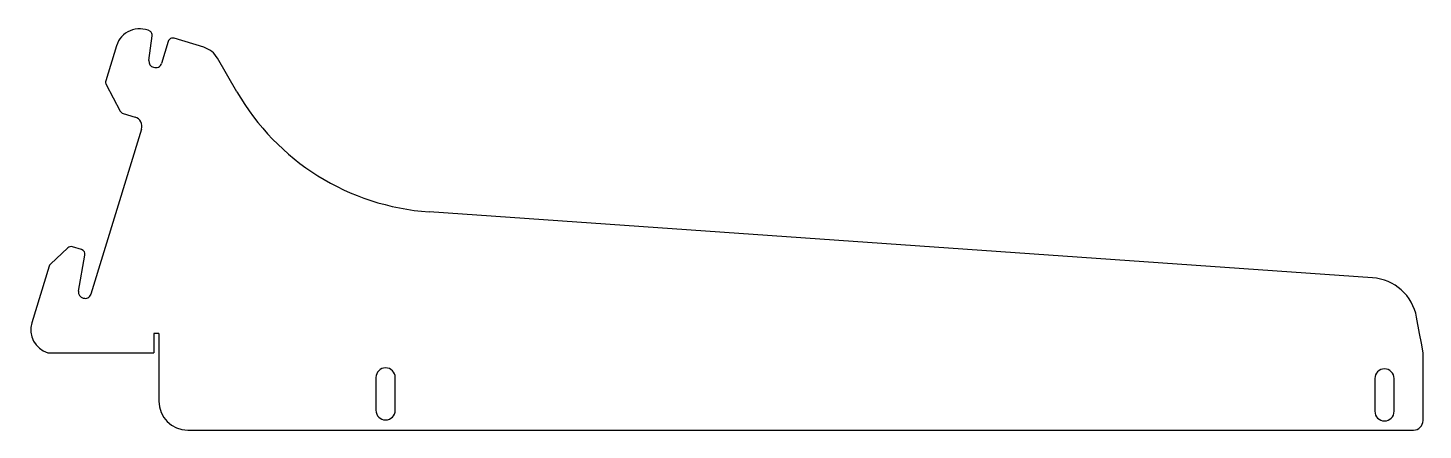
# Model space of a CAD drawing. Header units: millimetres. Extents: x 153 to 442, y 170 to 253.
import ezdxf

# ---------------------------------------------------------------- set-up
doc = ezdxf.new("R2010")
doc.units = ezdxf.units.MM
doc.layers.add('Default', color=7, linetype='Continuous')
doc.layers.add('SUPORTE_70', color=7, linetype='Continuous')

# ---------------------------------------------------------------- blocks, each defined once
blk = doc.blocks.new('SE')
at = {"layer": 'SUPORTE_70', "color": 7, "linetype": 'Continuous'}
for p, q in [((170.96, 249.42), (168.74, 242.17)), ((177.68, 246.37), (178.36, 251.51)), ((181.69, 250.32), (180.3, 245.78)), ((189.04, 249.12), (182.94, 250.99)), ((195.92, 239.89), (191.91, 246.84)), ((168.81, 241.41), (171.74, 235.89)), ((172.33, 235.41), (174.81, 234.65)), ((176.13, 232.15), (165.68, 197.97)), ((431.25, 201.34), (235.73, 215.01)), ((160.87, 207.54), (157.27, 204.18)), ((163.74, 207.19), (161.84, 207.77)), ((163.12, 198.59), (164.43, 206.06)), ((156.99, 203.74), (153.42, 192.04)), ((441, 189.8), (440.38, 193.17)), ((179.73, 189.8), (178.73, 189.8)), ((178.73, 189.8), (178.73, 185.8)), ((179.73, 189.8), (179.73, 185.78)), ((441.37, 187.79), (441, 189.8)), ((156.73, 185.8), (178.73, 185.8)), ((179.73, 185.78), (179.73, 175.78)), ((441.73, 185.78), (441.37, 187.79)), ((441.73, 171.78), (441.73, 185.78)), ((224.73, 180.68), (224.73, 173.88)), ((228.73, 173.88), (228.73, 180.68)), ((431.73, 180.47), (431.73, 173.67)), ((435.73, 173.67), (435.73, 180.47)), ((185.73, 169.78), (439.73, 169.78))]:
    blk.add_line(p, q, dxfattribs=at)
for centre, radius, start, end in [((175.74, 247.96), 5, 62.9908, 163), ((177.37, 251.64), 1, 352.4606, 50.503), ((182.65, 250.03), 1, 73, 163), ((187.58, 244.34), 5, 30, 73), ((178.92, 246.2), 1.25, 172.4606, 257.383), ((179.11, 246.15), 1.25, 248.617, 343), ((169.7, 241.88), 1, 163, 208), ((239.22, 264.89), 50, 210, 266), ((172.63, 236.36), 1, 208, 253), ((174.22, 232.74), 2, 343, 73), ((161.55, 206.81), 1, 73, 133), ((163.45, 206.23), 1, 350, 73), ((157.95, 203.45), 1, 133, 163), ((430.55, 191.37), 10, 10.3889, 86), ((164.35, 198.37), 1.25, 170, 256.3042), ((164.49, 198.33), 1.25, 249.6958, 343), ((158.2, 190.58), 5, 163, 253), ((226.73, 180.68), 2, 0, 180), ((433.73, 180.47), 2, 0, 180), ((185.73, 175.78), 6, 180, 270), ((226.73, 173.88), 2, 180, 0), ((433.73, 173.67), 2, 180, 0), ((439.73, 171.78), 2, 270, 0)]:
    blk.add_arc(centre, radius, start, end, dxfattribs=at)

msp = doc.modelspace()

# ---------------------------------------------------------------- block references
at = {"layer": 'Default'}
msp.add_blockref('SE', (0, 0), dxfattribs=at)

doc.saveas('drawing.dxf')
